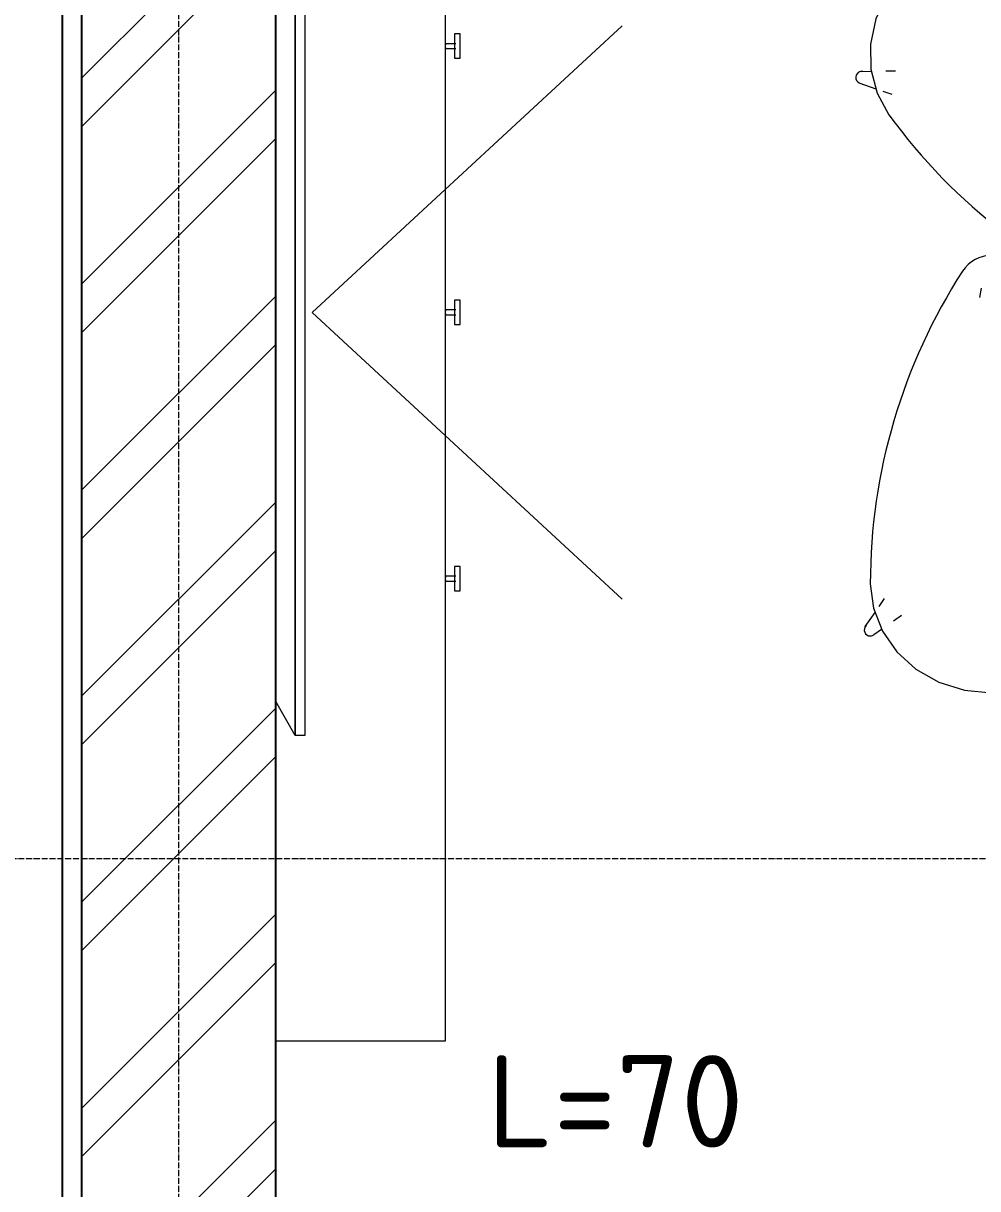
# Model space of a CAD drawing. Header units: millimetres. Extents: x -5016 to 22834, y -6019 to 18943.
# Drawn here: x -320 to 1646, y 8220 to 10620 of the extents above; entities that cross this region are included whole.
import ezdxf
from ezdxf.enums import TextEntityAlignment as Align

# ---------------------------------------------------------------- set-up
doc = ezdxf.new("R2010")
doc.units = ezdxf.units.MM
doc.linetypes.add('Осевая 12-2-2', pattern=[16, 12, -2, 0, -2])
for name, color, linetype, lineweight in [('A-WALL', 8, 'Continuous', 13), ('A-WALL-PATT', 8, 'Continuous', 13), ('I-FURN', 9, 'Continuous', 13), ('M-EQPM', 9, 'Continuous', 13), ('S-GRID', 8, 'Continuous', 13), ('АР_подложка', 8, 'Continuous', 13), ('ОВ_П', 5, 'Continuous', 35)]:
    doc.layers.add(name, color=color, linetype=linetype, lineweight=lineweight)
doc.styles.add('GOST', font='isocpeur.ttf', dxfattribs={"width": 0.9})

# ---------------------------------------------------------------- blocks, each defined once
blk = doc.blocks.new('INT Стол дизайнерский 5 - INT Стол дизайнерский 5-1563849-Этаж 1 - Планировка')
at = {"layer": 'I-FURN'}
for p, q in [((-319, 226.7), (-330.3, 242.9)), ((-312.9, 260.3), (-284.1, 240.2)), ((-272, 231.9), (-255.7, 220.5)), ((-290.5, 185.7), (-301.9, 202)), ((364.5, 24.6), (384, 21.1)), ((364.5, -24.6), (384, -21.1)), ((-301.9, -202), (-290.5, -185.7)), ((-330.3, -242.9), (-319, -226.7)), ((-272, -231.9), (-255.7, -220.5)), ((-312.9, -260.3), (-284.1, -240.2))]:
    blk.add_line(p, q, dxfattribs=at)
at = {"layer": 'I-FURN', "flags": 128}
blk.add_lwpolyline([(-225, 250), (-275.1, 243.7), (-322.6, 225.2), (-365.3, 195.5), (-400.9, 155.9), (-427.7, 108.5), (-444.4, 55.6), (-450, 0), (-444.4, -55.6), (-427.7, -108.5), (-400.9, -155.9), (-365.3, -195.5), (-322.6, -225.2), (-275.1, -243.7), (-225, -250)], dxfattribs=at)
at = {"layer": 'I-FURN'}
for centre, radius, start, end in [((-320, 250), 12.5, 45, 180), ((-320, 250), 12.5, 180, 225), ((-225, -935.1), 1185.1, 57.1055, 90), ((379.8, 0), 71.5, 360, 57.1055), ((379.8, 0), 71.5, 302.8945, 360), ((-225, 935.1), 1185.1, 270, 302.8945), ((-320, -250), 12.5, 135, 180), ((-320, -250), 12.5, 180, 315)]:
    blk.add_arc(centre, radius, start, end, dxfattribs=at)
blk = doc.blocks.new('INT 15 Тумба - INT 15 Тумба-1563850-Этаж 1 - Планировка')
at = {"layer": 'I-FURN'}
for p, q in [((-523.3, 180), (-573.3, 180)), ((-573.3, 180), (-573.3, 168)), ((-573.3, 168), (-523.3, 168)), ((-553.3, 171), (-553.3, 150)), ((-543.3, 150), (-543.3, 171)), ((-523.3, 168), (-523.3, 180)), ((25, 180), (-25, 180)), ((-25, 180), (-25, 168)), ((-25, 168), (25, 168)), ((-5, 171), (-5, 150)), ((5, 150), (5, 171)), ((25, 168), (25, 180)), ((573.3, 180), (523.3, 180)), ((523.3, 180), (523.3, 168)), ((523.3, 168), (573.3, 168)), ((543.3, 171), (543.3, 150)), ((553.3, 150), (553.3, 171)), ((573.3, 168), (573.3, 180)), ((1500, 150), (-1500, 150)), ((-553.3, 150), (-553.2, 150)), ((-553.3, 150), (-550.8, 150)), ((-545.8, 150), (-543.3, 150)), ((-543.5, 150), (-543.3, 150)), ((-5, 150), (-4.8, 150)), ((-5, 150), (-2.5, 150)), ((2.5, 150), (5, 150)), ((4.8, 150), (5, 150)), ((543.3, 150), (543.5, 150)), ((543.3, 150), (545.8, 150)), ((550.8, 150), (553.3, 150)), ((553.2, 150), (553.3, 150)), ((1500, -200), (1500, 150))]:
    blk.add_line(p, q, dxfattribs=at)
blk = doc.blocks.new('ТВ - Плоский экран1 - ТВ 60_ 2-1563836-Этаж 1 - Планировка')
at = {"layer": 'M-EQPM'}
for p, q in [((-3.9, 16.5), (-594.3, 655.4)), ((-3.9, 16.5), (586.5, 655.4)), ((-875.5, -18.5), (-875.5, 1.5)), ((-875.5, 1.5), (867.6, 1.5)), ((867.6, 1.5), (867.6, -18.5)), ((867.6, -18.5), (-875.5, -18.5)), ((-805.5, -58.5), (-875.5, -18.5)), ((-875.5, -18.5), (867.6, -18.5)), ((867.6, -18.5), (797.6, -58.5))]:
    blk.add_line(p, q, dxfattribs=at)
blk = doc.blocks.new('АР_План_1_этажа')
at = {"layer": 'A-WALL-PATT', "lineweight": 9}
h = blk.add_hatch(dxfattribs=at)
h.set_pattern_fill('FP_1', color=256, style=0, pattern_type=2)
h.set_pattern_definition([(45, (0, 0), (-212.132, 212.132), []), (45, (0, 100), (-212.132, 212.132), [])])
h.paths.add_polyline_path([(2368.2, 4472.6), (2368.2, 11372.6), (1968.2, 11372.6), (1968.2, 4472.6)])
h.paths.add_polyline_path([(2368.2, 12372.6), (2368.2, 17022.6), (1968.2, 17022.6), (1968.2, 12372.6)])
h.paths.add_polyline_path([(2368.2, 18022.6), (2368.2, 18272.6), (1968.2, 18272.6), (1968.2, 18022.6)])
at = {"layer": 'A-WALL', "lineweight": 25}
for p, q in [((1928.2, 17062.6), (1928.2, 12332.6)), ((1968.2, 17022.6), (1968.2, 12372.6)), ((2368.2, 12372.6), (2368.2, 17022.6))]:
    blk.add_line(p, q, dxfattribs=at)
at = {"layer": 'S-GRID', "color": 251, "linetype": 'Осевая 12-2-2', "true_color": 0x646464}
for p, q in [((2168.2, 22574.8), (2168.2, -1346.2)), ((23375.6, 13572.6), (-1176.1, 13572.6))]:
    blk.add_line(p, q, dxfattribs=at)
at = {"layer": 'I-FURN'}
for name, p, rotation in [('INT 15 Тумба - INT 15 Тумба-1563850-Этаж 1 - Планировка', (2568.2, 14697.6), 270.0000000000009), ('INT Стол дизайнерский 5 - INT Стол дизайнерский 5-1563849-Этаж 1 - Планировка', (3966.2, 15069.5), 306.000000000001), ('INT Стол дизайнерский 5 - INT Стол дизайнерский 5-1563849-Этаж 1 - Планировка', (3843.2, 14363.8), 90.0000000000008)]:
    blk.add_blockref(name, p, dxfattribs=dict(at, rotation=rotation))
at = {"layer": 'M-EQPM', "rotation": 270.0000000000005}
blk.add_blockref('ТВ - Плоский экран1 - ТВ 60_ 2-1563836-Этаж 1 - Планировка', (2426.7, 14693.7), dxfattribs=at)

msp = doc.modelspace()

# ---------------------------------------------------------------- block references
at = {"layer": 'АР_подложка'}
msp.add_blockref('АР_План_1_этажа', (-2168, -4673), dxfattribs=at)

# ---------------------------------------------------------------- next in the draw order: texts
at = {"layer": 'ОВ_П', "style": 'GOST'}
msp.add_text('L=70', height=190, dxfattribs=at).set_placement((900, 8400), align=Align.MIDDLE_CENTER)

doc.saveas('drawing.dxf')
